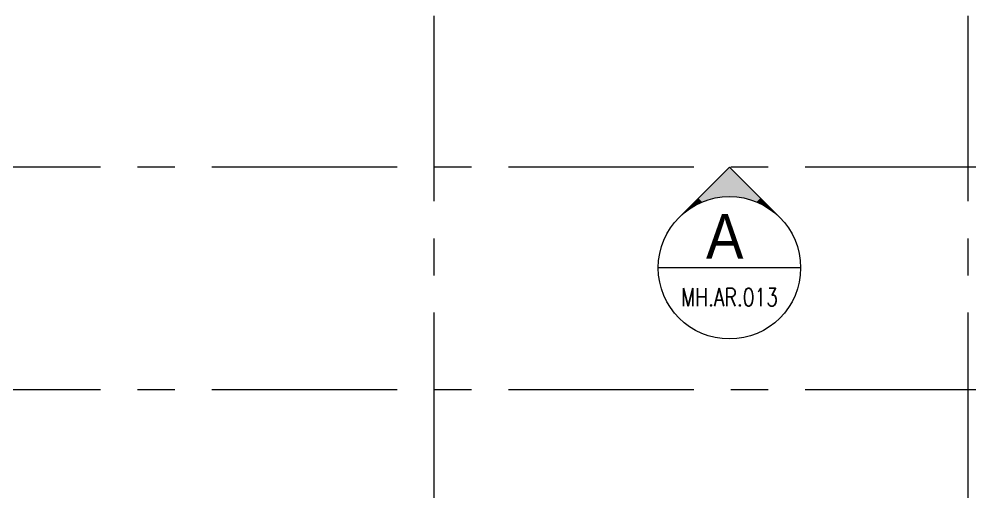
# Model space of a CAD drawing. Extents: x 275967.8 to 276060, y 57291.9 to 57371.4.
# Drawn here: x 275997.94 to 276010.75, y 57291.9 to 57298.36 of the extents above; entities that cross this region are included whole.
import ezdxf
from ezdxf.enums import TextEntityAlignment as Align

# ---------------------------------------------------------------- set-up
doc = ezdxf.new("R2010")
doc.units = 0
doc.header["$MEASUREMENT"] = 0
doc.linetypes.add('2DASHES', pattern=[1.7, 0.75, -0.25, 0.1, -0.25, 0.1, -0.25])
doc.linetypes.add('CENTERX2', pattern=[4, 2.5, -0.5, 0.5, -0.5])
for name, color, linetype in [('AXES', 11, 'CENTERX2'), ('IND-ES', 6, 'CONTINUOUS'), ('IND-ES-L', 6, '2DASHES'), ('IND-ES-TXT', 4, 'CONTINUOUS'), ('SEC-MRK', 7, 'CONTINUOUS'), ('TXT1', 2, 'CONTINUOUS')]:
    doc.layers.add(name, color=color, linetype=linetype)
doc.styles.add('S5', font='simplex.shx', dxfattribs={"width": 0.77})
doc.styles.add('TTXT', font='swisse.ttf', dxfattribs={"width": 0.6})

# ---------------------------------------------------------------- blocks, each defined once
blk = doc.blocks.new('AR1-EL')
at = {"layer": 'IND-ES'}
for q in [(-566, 566), (566, 566)]:
    blk.add_line((0, 1131), q, dxfattribs=at)
for points in [[(0, 800), (0, 1131), (-104, 793), (-221, 910)], [(0, 800), (0, 1131), (104, 793), (221, 910)], [(-104, 793), (-221, 910), (-207, 773), (-283, 849)], [(104, 793), (221, 910), (207, 773), (283, 849)], [(-306, 739), (-349, 782), (-400, 693), (-419, 712)], [(-207, 773), (-283, 849), (-306, 739), (-349, 782)], [(207, 773), (283, 849), (306, 739), (349, 782)], [(306, 739), (349, 782), (400, 693), (419, 712)], [(-400, 693), (-419, 712), (-487, 634), (-492, 640)], [(400, 693), (419, 712), (487, 634), (492, 640)], [(-492, 640), (-487, 634), (-566, 566)], [(492, 640), (487, 634), (566, 566)]]:
    blk.add_solid(points, dxfattribs=at)

msp = doc.modelspace()

# ---------------------------------------------------------------- linework, layer by layer
at = {"layer": 'AXES'}
for p, q in [((276003.5355, 57291.8986), (276003.5355, 57370.7113)), ((276010.7355, 57291.8986), (276010.7355, 57370.3613)), ((275968.5355, 57296.3629), (276036.5755, 57296.3629)), ((275968.5355, 57293.3629), (276036.5755, 57293.3629))]:
    msp.add_line(p, q, dxfattribs=at)
at = {"layer": 'IND-ES'}
msp.add_line((276008.4755, 57295.0028), (276006.5555, 57295.0028), dxfattribs=at)
msp.add_line((276008.4755, 57295.0028), (276006.5555, 57295.0028), dxfattribs=at)
at = {"layer": 'IND-ES-L', "linetype": 'ByBlock'}
msp.add_ellipse((276007.5155, 57295.0028), major_axis=(0.96, 0.0001), ratio=0.9999999, start_param=-0.0000763, end_param=6.283109, dxfattribs=at)

# ---------------------------------------------------------------- block references
at = {"layer": 'SEC-MRK', "color": 1, "zscale": 0.0012}
for xscale, yscale in [(0.001200000056996942, 0.001199999984237365), (0.001199999998789281, 0.001199999998789281)]:
    msp.add_blockref('AR1-EL', (276007.5155, 57295.0028), dxfattribs=dict(at, xscale=xscale, yscale=yscale))

# ---------------------------------------------------------------- texts
at = {"layer": 'IND-ES-TXT', "color": 2, "style": 'S5', "width": 0.77}
msp.add_attdef('MH.AR.013', text='AR02', height=0.24, dxfattribs=at).set_placement((276007.5168, 57294.6058), align=Align.MIDDLE)
at = {"layer": 'TXT1', "color": 6, "style": 'TTXT', "width": 0.9}
msp.add_attdef('A', text='C', height=0.6018, dxfattribs=at).set_placement((276007.4522, 57295.1246), align=Align.CENTER)

doc.saveas('drawing.dxf')
